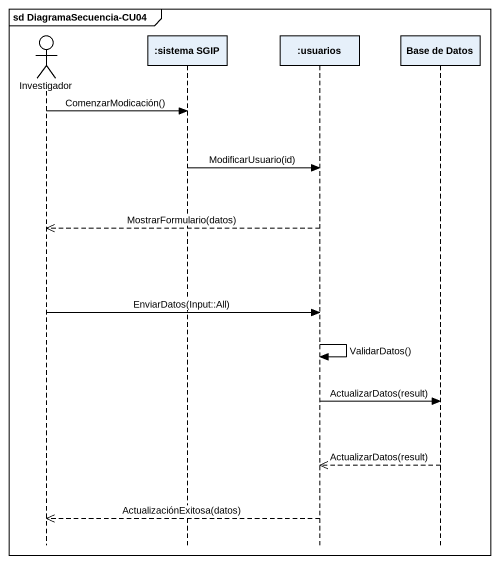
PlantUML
@startuml
mainframe sd DiagramaSecuencia-CU04
hide footbox
actor Investigador
participant ":sistema SGIP" as sistema_SGIP
participant ":usuarios" as usuarios
participant "Base de Datos" as Base_de_Datos

Investigador -> sistema_SGIP : ComenzarModicación()
sistema_SGIP -> usuarios : ModificarUsuario(id)
usuarios -->> Investigador : MostrarFormulario(datos)
Investigador -> usuarios : EnviarDatos(Input::All)
usuarios -> usuarios : ValidarDatos()
usuarios -> Base_de_Datos : ActualizarDatos(result)
Base_de_Datos -->> usuarios : ActualizarDatos(result)
usuarios -->> Investigador : ActualizaciónExitosa(datos)
@enduml
